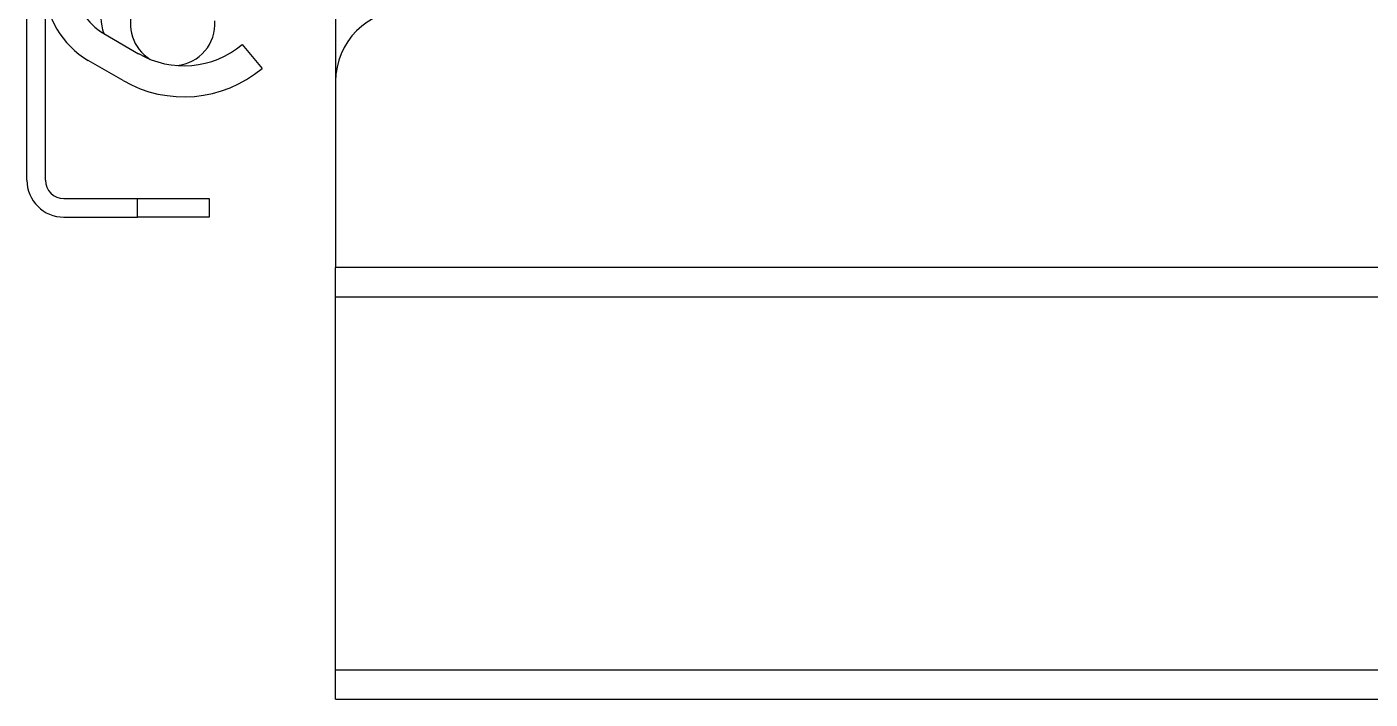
# Paper-space layout 'D' of a CAD drawing. Header units: inches. Extents: x 0 to 136, y 0 to 88.
# Drawn here: x 15.566 to 20.477, y 27.398 to 29.855 of the extents above; entities that cross this region are included whole.
import ezdxf

# ---------------------------------------------------------------- set-up
doc = ezdxf.new("R2010")
doc.units = ezdxf.units.IN
doc.header["$LTSCALE"] = 4
doc.header["$MEASUREMENT"] = 0

psp = doc.layouts.new('D')

# ---------------------------------------------------------------- linework, layer by layer
at = {"color": 7, "linetype": 'Continuous', "lineweight": 25}
for p, q in [((15.5663, 29.2953), (15.5663, 32.6909)), ((15.6341, 29.2953), (15.6341, 32.6909)), ((16.6949, 30.0727), (16.6949, 29.6553)), ((15.8474, 29.831), (15.9747, 29.7575)), ((16.3532, 29.7906), (16.4261, 29.7038)), ((15.918, 29.6593), (15.7908, 29.7328)), ((16.6949, 29.6553), (16.6949, 28.9754)), ((15.7019, 29.2276), (15.9705, 29.2276)), ((15.9705, 29.1598), (15.9705, 29.2276)), ((15.9705, 29.2276), (16.233, 29.2276)), ((16.233, 29.2276), (16.233, 29.1598)), ((15.7019, 29.1598), (15.9705, 29.1598)), ((16.233, 29.1598), (15.9705, 29.1598)), ((43.1466, 28.9754), (16.6949, 28.9754)), ((16.6949, 28.8679), (16.6949, 28.9754)), ((43.1466, 28.8679), (16.6949, 28.8679)), ((16.6949, 27.5056), (16.6949, 28.8679)), ((16.6949, 27.5056), (43.1466, 27.5056)), ((16.6949, 27.3981), (16.6949, 27.5056)), ((16.6949, 27.3981), (43.1302, 27.3981))]:
    psp.add_line(p, q, dxfattribs=at)
for centre, radius, start, end in [((15.9474, 30.0042), 0.3133, 180, 240), ((15.9474, 30.0042), 0.2, 180, 240), ((16.0362, 29.8969), 0.2, 166.4237, 199.2552), ((16.0994, 29.8679), 0.1547, 158.405, 238.0715), ((16.9574, 29.6553), 0.2625, 90, 180), ((16.0994, 29.8679), 0.1547, 275.8236, 3.595), ((16.1403, 30.0444), 0.3312, 240, 310), ((16.1403, 30.0444), 0.4446, 240, 310), ((15.7019, 29.2953), 0.1355, 180, 270), ((15.7019, 29.2953), 0.0678, 180, 270)]:
    psp.add_arc(centre, radius, start, end, dxfattribs=at)

doc.saveas('drawing.dxf')
